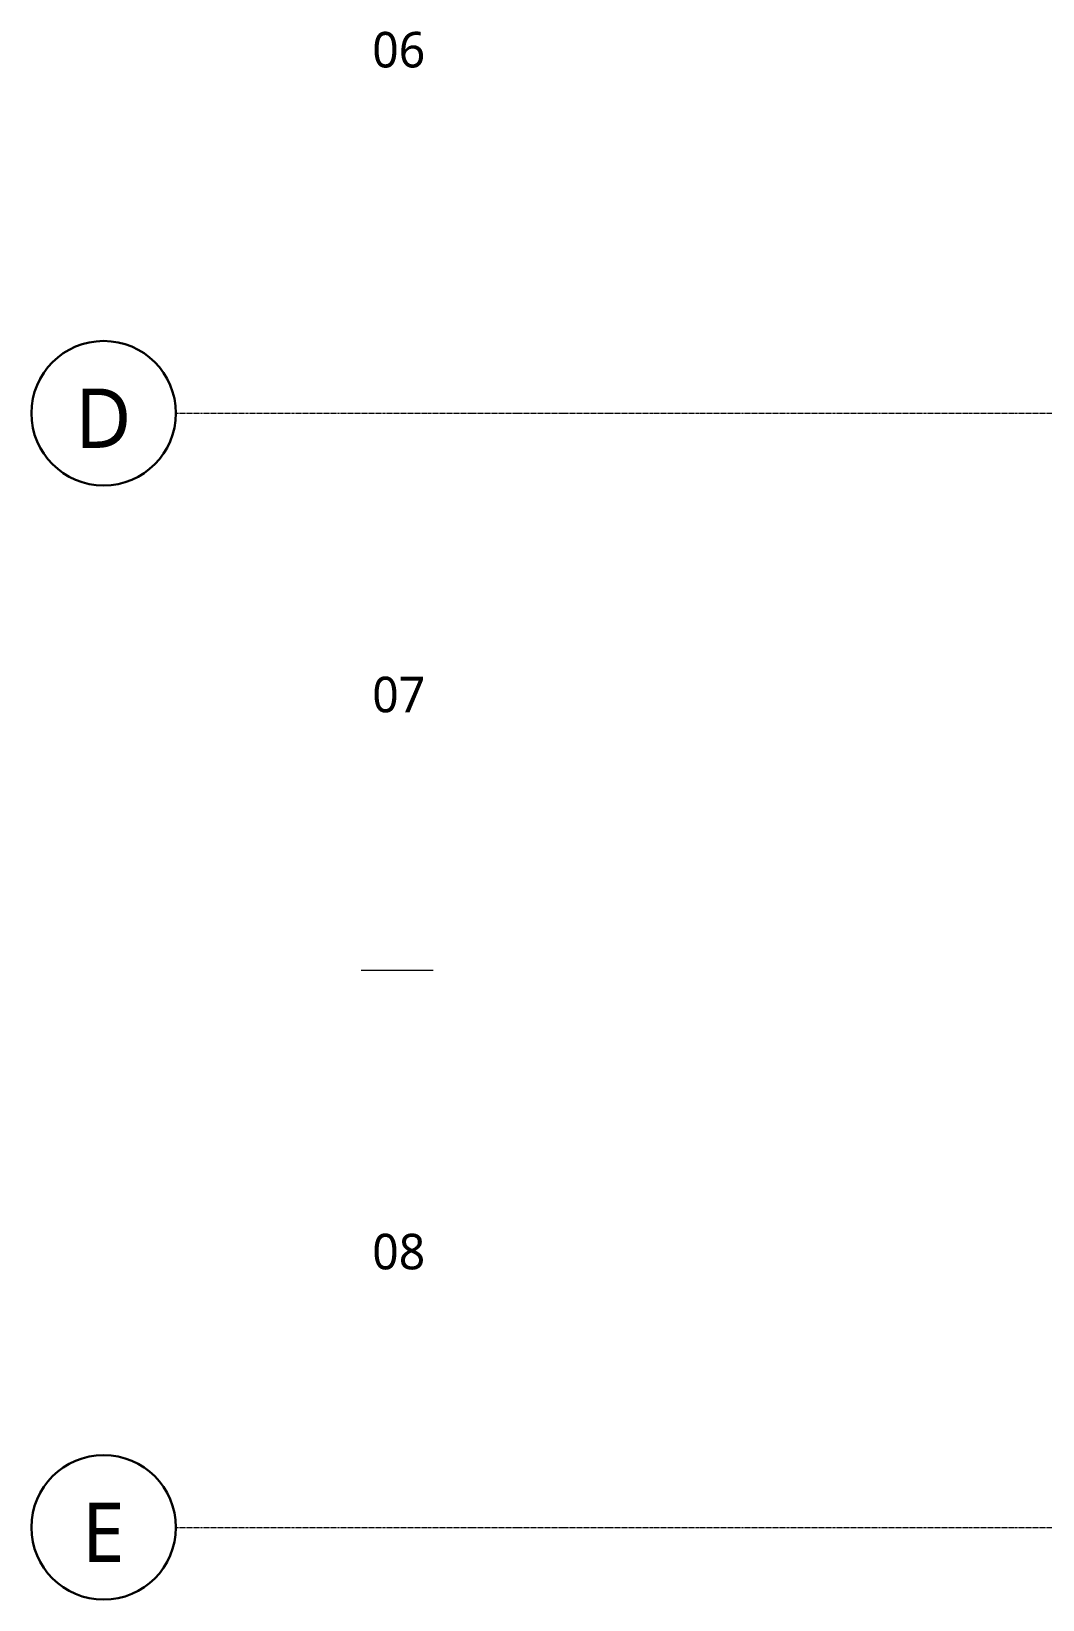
# Model space of a CAD drawing. Header units: inches. Extents: x -265 to 1586, y -1320 to 675.
# Drawn here: x -265 to -13.1, y -884.9 to -494.2 of the extents above; entities that cross this region are included whole.
import ezdxf

# ---------------------------------------------------------------- set-up
doc = ezdxf.new("R2010")
doc.units = ezdxf.units.IN
doc.header["$MEASUREMENT"] = 0
doc.linetypes.add('Grid Line', pattern=[0.875, 0.5, -0.125, 0.125, -0.125])
for name, color, linetype, lineweight in [('A-DETL', 90, 'Continuous', 9), ('G-ANNO-TEXT', 231, 'Continuous', 9), ('S-GRID', 1, 'Continuous', 9), ('S-GRID-IDEN', 1, 'Continuous', 30)]:
    doc.layers.add(name, color=color, linetype=linetype, lineweight=lineweight)
doc.styles.add('Trebuchet MS_1', font='trebuc.ttf', dxfattribs={"height": 14.769231})
doc.styles.add('Trebuchet MS_2', font='trebuc.ttf', dxfattribs={"height": 8.861538})

# ---------------------------------------------------------------- blocks, each defined once
blk = doc.blocks.new('Grid - Grid Head - Circle-2822-LEVEL 1')
at = {"layer": 'S-GRID-IDEN'}
blk.add_circle((0, 0), 0.1875, dxfattribs=at)

msp = doc.modelspace()

# ---------------------------------------------------------------- linework, layer by layer
at = {"layer": 'A-DETL'}
msp.add_line((-182.9, -728.1349), (-164.9, -728.1349), dxfattribs=at)
at = {"layer": 'S-GRID', "linetype": 'Grid Line'}
for p, q in [((-229.0036, -589.3684), (1485.6897, -589.3684)), ((-229.0036, -866.9015), (1485.6897, -866.9015))]:
    msp.add_line(p, q, dxfattribs=at)

# ---------------------------------------------------------------- block references
at = {"layer": 'S-GRID-IDEN', "xscale": 95.99999999999994, "yscale": 95.99999999999994, "zscale": 95.99999999999994, "rotation": 269.9999999999995}
for p in [(-247.0036, -589.3684), (-247.0036, -866.9015)]:
    msp.add_blockref('Grid - Grid Head - Circle-2822-LEVEL 1', p, dxfattribs=at)

# ---------------------------------------------------------------- texts
at = {"layer": 'G-ANNO-TEXT', "color": 7, "lineweight": 15, "char_height": 8.86154, "width": 15.336, "attachment_point": 2, "line_spacing_factor": 1.032839, "style": 'Trebuchet MS_2'}
for s, insert in [('06', (-173.4997, -494.3833)), ('07', (-173.4997, -655.0033)), ('08', (-173.4997, -793.7699))]:
    msp.add_mtext(s, dxfattribs=dict(at, insert=insert))
at = {"layer": 'S-GRID-IDEN', "lineweight": 9, "char_height": 14.7692, "attachment_point": 2, "line_spacing_factor": 1.032839, "style": 'Trebuchet MS_1'}
for s, insert, width in [('D', (-247.1011, -583.2386), 14.94), ('E', (-247.1011, -860.7718), 12.96)]:
    msp.add_mtext(s, dxfattribs=dict(at, insert=insert, width=width))

doc.saveas('drawing.dxf')
